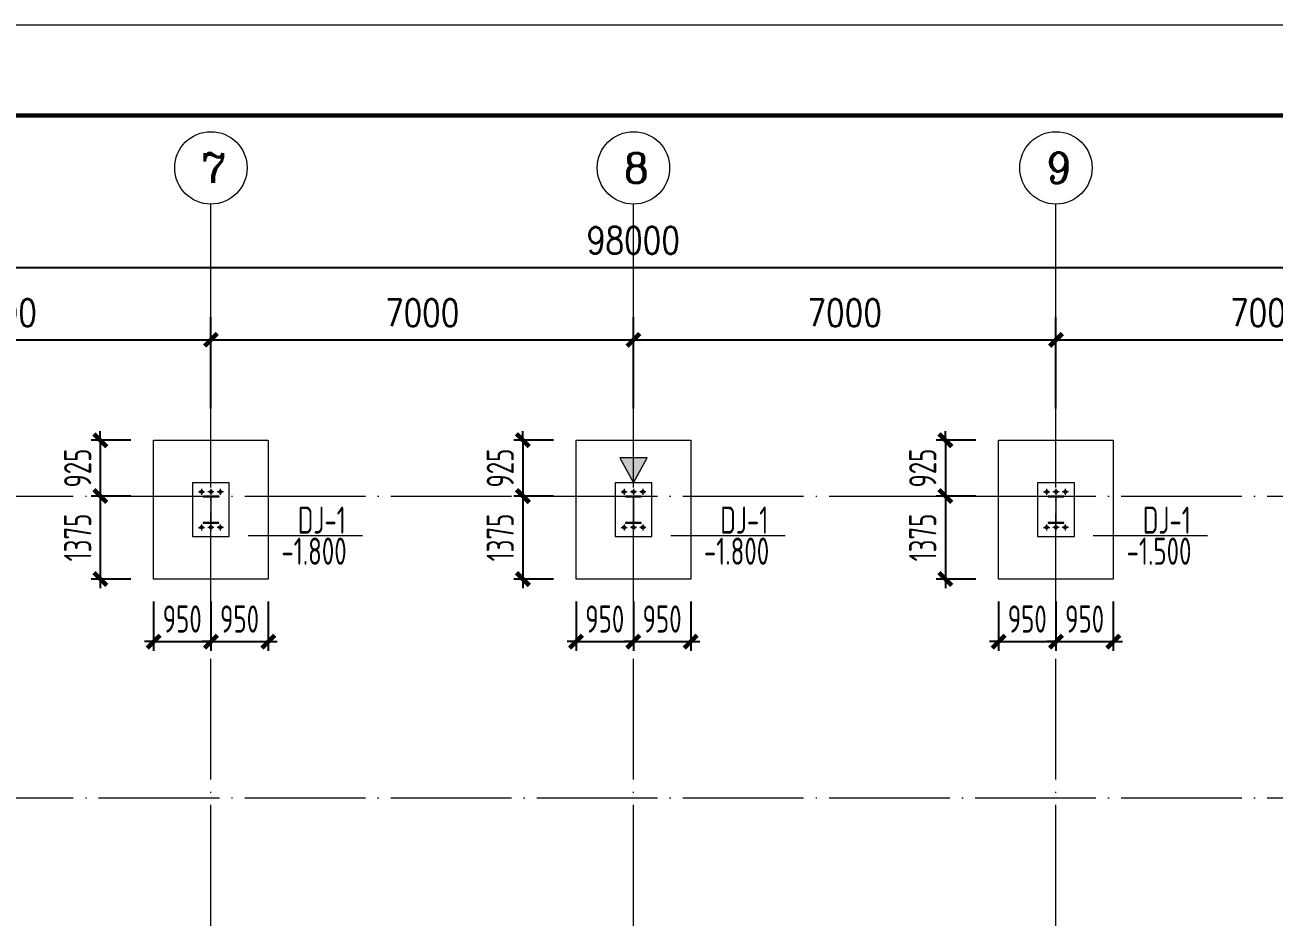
# Model space of a CAD drawing. Header units: millimetres. Extents: x 19781 to 898973, y -947928 to -267362.
# Drawn here: x 75662 to 96355, y -336474 to -321690 of the extents above; entities that cross this region are included whole.
import ezdxf
from ezdxf.enums import TextEntityAlignment as Align

# ---------------------------------------------------------------- set-up
doc = ezdxf.new("R2010")
doc.units = ezdxf.units.MM
doc.header["$LTSCALE"] = 100
doc.linetypes.add('CENTERX2', pattern=[101.599999, 63.5, -12.7, 12.7, -12.7])
doc.linetypes.add('DOTE', pattern=[2.42, 2, -0.2, 0.02, -0.2])
doc.layers.get('0').update_dxf_attribs({"lineweight": 18})
for name, color, linetype, lineweight in [('10', 7, 'Continuous', 18), ('1000', 2, 'Continuous', 18), ('11000', 4, 'Continuous', 18), ('52', 2, 'Continuous', 18), ('AXIS', 3, 'Continuous', 18), ('AXIS_TEXT', 7, 'Continuous', 18), ('BORDER', 7, 'Continuous', 18), ('DIM', 3, 'Continuous', 18), ('DOTE', 1, 'DOTE', 18), ('JC', 7, 'Continuous', 18), ('数字', 3, 'Continuous', 20), ('轴线', 1, 'CENTERX2', 13), ('钢柱', 4, 'Continuous', 20)]:
    doc.layers.add(name, color=color, linetype=linetype, lineweight=lineweight)
doc.styles.add('_TCH_AXIS', font='complex.shx', dxfattribs={"bigfont": 'gbcbig.shx'})
doc.styles.add('COMPLEX', font='complex.shx', dxfattribs={"bigfont": 'gbcbig.shx'})
doc.styles.add('dim_font', font='simplex.shx', dxfattribs={"width": 0.8, "bigfont": 'gbcbig.shx'})
doc.styles.add('TSSD_REIN', font='tssdeng.shx', dxfattribs={"width": 0.7, "bigfont": 'hztxt.shx'})
doc.dimstyles.new('DIMN150', dxfattribs={"dimscale": 1.5, "dimtxt": 300, "dimasz": 1, "dimexe": 250, "dimexo": 300, "dimgap": 150, "dimtad": 1, "dimdec": 0, "dimzin": 0, "dimdsep": 46, "dimtxsty": 'dim_font', "dimblk": '_CAXARROW', "dimcen": 0.09, "dimdle": 2, "dimclrt": 7, "dimadec": 0, "dimazin": 0, "dimtfac": 1, "dimtdec": 0, "dimtix": 1, "dimtmove": 2, "dimatfit": 3, "dimfxl": 1, "dimtolj": 1, "dimtzin": 0, "dimarcsym": 0})
doc.dimstyles.new('TSSD_100_100', dxfattribs={"dimtxt": 300, "dimasz": 100, "dimexe": 100, "dimexo": 250, "dimgap": 100, "dimtad": 1, "dimdec": 0, "dimzin": 0, "dimdsep": 46, "dimtxsty": 'TSSD_REIN', "dimblk": 'ARCHTICK', "dimcen": 0, "dimdle": 100, "dimclrt": 7, "dimadec": 0, "dimazin": 0, "dimtfac": 1, "dimtdec": 0, "dimtix": 1, "dimtmove": 2, "dimatfit": 3, "dimfxl": 1, "dimtolj": 1, "dimtzin": 0, "dimarcsym": 0})
pattern_1 = [(45, (0, 0), (-7.0710678, 7.0710678), []), (45, (0, 2.5), (-7.0710678, 7.0710678), [])]

# ---------------------------------------------------------------- blocks, each defined once
blk = doc.blocks.new('_DIMX')
blk.add_line((-150, 0), (150, 0))
blk.add_lwpolyline([(-70, -70, 50, 50, 0), (70, 70, 50, 50, 0)], format="xyseb")
blk = doc.blocks.new('*X1415')
at = {"layer": 'AXIS', "color": 0, "lineweight": -2, "transparency": 16777216}
for p, q in [((71742, -328047), (71742, -326534)), ((78742, -328047), (78742, -326534)), ((71744, -326909), (78741, -326909))]:
    blk.add_line(p, q, dxfattribs=at)
at = {"layer": 'AXIS', "color": 0, "lineweight": -2, "transparency": 16777216, "xscale": 1.5, "yscale": 1.5, "zscale": 1.5, "rotation": 180}
blk.add_blockref('_DIMX', (71742, -326909), dxfattribs=at)
at = {"layer": 'AXIS', "color": 0, "lineweight": -2, "transparency": 16777216, "xscale": 1.5, "yscale": 1.5, "zscale": 1.5}
blk.add_blockref('_DIMX', (78742, -326909), dxfattribs=at)
at = {"layer": 'AXIS', "color": 7, "transparency": 16777216, "insert": (75242, -326459), "char_height": 450, "width": 3805.71, "attachment_point": 5, "style": 'dim_font'}
blk.add_mtext('7000', dxfattribs=at)
blk = doc.blocks.new('_CAXARROW')
blk.add_hatch(color=0).paths.add_polyline_path([(0, 0), (-1, 0.125), (-1, -0.125)], flags=0)
blk = doc.blocks.new('*X1416')
at = {"layer": 'AXIS', "color": 0, "lineweight": -2, "transparency": 16777216}
for p, q in [((78742, -328047), (78742, -326534)), ((85742, -328047), (85742, -326534)), ((78744, -326909), (85741, -326909))]:
    blk.add_line(p, q, dxfattribs=at)
at = {"layer": 'AXIS', "color": 0, "lineweight": -2, "transparency": 16777216, "xscale": 1.5, "yscale": 1.5, "zscale": 1.5, "rotation": 180}
blk.add_blockref('_DIMX', (78742, -326909), dxfattribs=at)
at = {"layer": 'AXIS', "color": 0, "lineweight": -2, "transparency": 16777216, "xscale": 1.5, "yscale": 1.5, "zscale": 1.5}
blk.add_blockref('_DIMX', (85742, -326909), dxfattribs=at)
at = {"layer": 'AXIS', "color": 7, "transparency": 16777216, "insert": (82242, -326459), "char_height": 450, "width": 3805.71, "attachment_point": 5, "style": 'dim_font'}
blk.add_mtext('7000', dxfattribs=at)
blk = doc.blocks.new('*X1417')
at = {"layer": 'AXIS', "color": 0, "lineweight": -2, "transparency": 16777216}
for p, q in [((85742, -328047), (85742, -326534)), ((92742, -328047), (92742, -326534)), ((85744, -326909), (92741, -326909))]:
    blk.add_line(p, q, dxfattribs=at)
at = {"layer": 'AXIS', "color": 0, "lineweight": -2, "transparency": 16777216, "xscale": 1.5, "yscale": 1.5, "zscale": 1.5, "rotation": 180}
blk.add_blockref('_DIMX', (85742, -326909), dxfattribs=at)
at = {"layer": 'AXIS', "color": 0, "lineweight": -2, "transparency": 16777216, "xscale": 1.5, "yscale": 1.5, "zscale": 1.5}
blk.add_blockref('_DIMX', (92742, -326909), dxfattribs=at)
at = {"layer": 'AXIS', "color": 7, "transparency": 16777216, "insert": (89242, -326459), "char_height": 450, "width": 3805.71, "attachment_point": 5, "style": 'dim_font'}
blk.add_mtext('7000', dxfattribs=at)
blk = doc.blocks.new('*X1418')
at = {"layer": 'AXIS', "color": 0, "lineweight": -2, "transparency": 16777216}
for p, q in [((92742, -328047), (92742, -326534)), ((99742, -328047), (99742, -326534)), ((92744, -326909), (99741, -326909))]:
    blk.add_line(p, q, dxfattribs=at)
at = {"layer": 'AXIS', "color": 0, "lineweight": -2, "transparency": 16777216, "xscale": 1.5, "yscale": 1.5, "zscale": 1.5, "rotation": 180}
blk.add_blockref('_DIMX', (92742, -326909), dxfattribs=at)
at = {"layer": 'AXIS', "color": 0, "lineweight": -2, "transparency": 16777216, "xscale": 1.5, "yscale": 1.5, "zscale": 1.5}
blk.add_blockref('_DIMX', (99742, -326909), dxfattribs=at)
at = {"layer": 'AXIS', "color": 7, "transparency": 16777216, "insert": (96242, -326459), "char_height": 450, "width": 3805.71, "attachment_point": 5, "style": 'dim_font'}
blk.add_mtext('7000', dxfattribs=at)
blk = doc.blocks.new('_AXISO')
blk.add_circle((0, 0), 0.5)
at = {"layer": 'AXIS_TEXT', "style": 'COMPLEX', "width": 1.04167}
blk.add_attdef('A', (-0.25, -0.28), '', height=0.56, dxfattribs=at)
blk = doc.blocks.new('*X1425')
at = {"layer": 'AXIS', "color": 0, "lineweight": -2, "transparency": 16777216}
for p, q in [((36742, -327747), (36742, -325334)), ((134742, -327747), (134742, -325334)), ((36744, -325709), (134741, -325709))]:
    blk.add_line(p, q, dxfattribs=at)
at = {"layer": 'AXIS', "color": 0, "lineweight": -2, "transparency": 16777216, "xscale": 1.5, "yscale": 1.5, "zscale": 1.5, "rotation": 180}
blk.add_blockref('_DIMX', (36742, -325709), dxfattribs=at)
at = {"layer": 'AXIS', "color": 0, "lineweight": -2, "transparency": 16777216, "xscale": 1.5, "yscale": 1.5, "zscale": 1.5}
blk.add_blockref('_DIMX', (134742, -325709), dxfattribs=at)
at = {"layer": 'AXIS', "color": 7, "transparency": 16777216, "insert": (85742, -325259), "char_height": 450, "width": 4834.29, "attachment_point": 5, "style": 'dim_font'}
blk.add_mtext('98000', dxfattribs=at)
blk = doc.blocks.new('_ArchTick_0')
at = {"color": 0, "linetype": 'ByBlock'}
blk.add_lwpolyline([(-0.71, -0.71, 0.5, 0.5, 0), (0.71, 0.71, 0.5, 0.5, 0)], format="xyseb", dxfattribs=at)
blk = doc.blocks.new('*X1513')
at = {"layer": 'DIM', "color": 0, "lineweight": -2, "ltscale": 100, "transparency": 16777216}
for p, q in [((76910, -329347), (76910, -331022)), ((77417, -329497), (76760, -329497)), ((77417, -330872), (76760, -330872))]:
    blk.add_line(p, q, dxfattribs=at)
at = {"layer": 'DIM', "color": 0, "lineweight": -2, "ltscale": 100, "transparency": 16777216, "xscale": 150, "yscale": 150, "zscale": 150}
for p, rotation in [((76910, -329497), 90), ((76910, -330872), 270)]:
    blk.add_blockref('_ArchTick_0', p, dxfattribs=dict(at, rotation=rotation))
at = {"layer": 'DIM', "color": 7, "ltscale": 100, "transparency": 16777216, "insert": (76535, -330184), "char_height": 450, "width": 3195, "attachment_point": 5, "rotation": 90, "style": 'TSSD_REIN'}
blk.add_mtext('1375', dxfattribs=at)
blk = doc.blocks.new('_ARCHTICK')
at = {"color": 0, "linetype": 'ByBlock', "const_width": 0.5}
blk.add_lwpolyline([(-0.5, -0.5), (0.5, 0.5)], dxfattribs=at)
blk = doc.blocks.new('*X1514')
at = {"layer": 'DIM', "color": 0, "lineweight": -2, "ltscale": 100, "transparency": 16777216}
for p, q in [((78742, -331247), (78742, -332060)), ((79692, -331247), (79692, -332060)), ((78742, -331910), (78592, -331910)), ((78742, -331910), (79692, -331910)), ((79692, -331910), (79842, -331910))]:
    blk.add_line(p, q, dxfattribs=at)
at = {"layer": 'DIM', "color": 0, "lineweight": -2, "ltscale": 100, "transparency": 16777216, "xscale": 150, "yscale": 150, "zscale": 150}
blk.add_blockref('_ArchTick_0', (78742, -331910), dxfattribs=at)
at = {"layer": 'DIM', "color": 0, "lineweight": -2, "ltscale": 100, "transparency": 16777216, "xscale": 150, "yscale": 150, "zscale": 150, "rotation": 180}
blk.add_blockref('_ArchTick_0', (79692, -331910), dxfattribs=at)
at = {"layer": 'DIM', "color": 7, "ltscale": 100, "transparency": 16777216, "insert": (79217, -331535), "char_height": 450, "width": 2430, "attachment_point": 5, "style": 'TSSD_REIN'}
blk.add_mtext('950', dxfattribs=at)
blk = doc.blocks.new('*X1515')
at = {"layer": 'DIM', "color": 0, "lineweight": -2, "ltscale": 100, "transparency": 16777216}
for p, q in [((77792, -331247), (77792, -332060)), ((78742, -331247), (78742, -332060)), ((77792, -331910), (77642, -331910)), ((77792, -331910), (78742, -331910)), ((78742, -331910), (78892, -331910))]:
    blk.add_line(p, q, dxfattribs=at)
at = {"layer": 'DIM', "color": 0, "lineweight": -2, "ltscale": 100, "transparency": 16777216, "xscale": 150, "yscale": 150, "zscale": 150}
blk.add_blockref('_ArchTick_0', (77792, -331910), dxfattribs=at)
at = {"layer": 'DIM', "color": 0, "lineweight": -2, "ltscale": 100, "transparency": 16777216, "xscale": 150, "yscale": 150, "zscale": 150, "rotation": 180}
blk.add_blockref('_ArchTick_0', (78742, -331910), dxfattribs=at)
at = {"layer": 'DIM', "color": 7, "ltscale": 100, "transparency": 16777216, "insert": (78267, -331535), "char_height": 450, "width": 2430, "attachment_point": 5, "style": 'TSSD_REIN'}
blk.add_mtext('950', dxfattribs=at)
blk = doc.blocks.new('*X1516')
at = {"layer": 'DIM', "color": 0, "lineweight": -2, "ltscale": 100, "transparency": 16777216}
for p, q in [((77417, -328572), (76760, -328572)), ((76910, -328572), (76910, -328422)), ((76910, -328572), (76910, -329497)), ((77417, -329497), (76760, -329497)), ((76910, -329497), (76910, -329647))]:
    blk.add_line(p, q, dxfattribs=at)
at = {"layer": 'DIM', "color": 0, "lineweight": -2, "ltscale": 100, "transparency": 16777216, "xscale": 150, "yscale": 150, "zscale": 150}
for p, rotation in [((76910, -328572), 270), ((76910, -329497), 90)]:
    blk.add_blockref('_ArchTick_0', p, dxfattribs=dict(at, rotation=rotation))
at = {"layer": 'DIM', "color": 7, "ltscale": 100, "transparency": 16777216, "insert": (76535, -329034), "char_height": 450, "width": 2430, "attachment_point": 5, "rotation": 90, "style": 'TSSD_REIN'}
blk.add_mtext('925', dxfattribs=at)
blk = doc.blocks.new('*X1533')
at = {"layer": 'DIM', "color": 0, "lineweight": -2, "ltscale": 100, "transparency": 16777216}
for p, q in [((83910, -329347), (83910, -331022)), ((84417, -329497), (83760, -329497)), ((84417, -330872), (83760, -330872))]:
    blk.add_line(p, q, dxfattribs=at)
at = {"layer": 'DIM', "color": 0, "lineweight": -2, "ltscale": 100, "transparency": 16777216, "xscale": 150, "yscale": 150, "zscale": 150}
for p, rotation in [((83910, -329497), 90), ((83910, -330872), 270)]:
    blk.add_blockref('_ArchTick_0', p, dxfattribs=dict(at, rotation=rotation))
at = {"layer": 'DIM', "color": 7, "ltscale": 100, "transparency": 16777216, "insert": (83535, -330184), "char_height": 450, "width": 3195, "attachment_point": 5, "rotation": 90, "style": 'TSSD_REIN'}
blk.add_mtext('1375', dxfattribs=at)
blk = doc.blocks.new('*X1534')
at = {"layer": 'DIM', "color": 0, "lineweight": -2, "ltscale": 100, "transparency": 16777216}
for p, q in [((85742, -331247), (85742, -332060)), ((86692, -331247), (86692, -332060)), ((85742, -331910), (85592, -331910)), ((85742, -331910), (86692, -331910)), ((86692, -331910), (86842, -331910))]:
    blk.add_line(p, q, dxfattribs=at)
at = {"layer": 'DIM', "color": 0, "lineweight": -2, "ltscale": 100, "transparency": 16777216, "xscale": 150, "yscale": 150, "zscale": 150}
blk.add_blockref('_ArchTick_0', (85742, -331910), dxfattribs=at)
at = {"layer": 'DIM', "color": 0, "lineweight": -2, "ltscale": 100, "transparency": 16777216, "xscale": 150, "yscale": 150, "zscale": 150, "rotation": 180}
blk.add_blockref('_ArchTick_0', (86692, -331910), dxfattribs=at)
at = {"layer": 'DIM', "color": 7, "ltscale": 100, "transparency": 16777216, "insert": (86217, -331535), "char_height": 450, "width": 2430, "attachment_point": 5, "style": 'TSSD_REIN'}
blk.add_mtext('950', dxfattribs=at)
blk = doc.blocks.new('*X1535')
at = {"layer": 'DIM', "color": 0, "lineweight": -2, "ltscale": 100, "transparency": 16777216}
for p, q in [((84792, -331247), (84792, -332060)), ((85742, -331247), (85742, -332060)), ((84792, -331910), (84642, -331910)), ((84792, -331910), (85742, -331910)), ((85742, -331910), (85892, -331910))]:
    blk.add_line(p, q, dxfattribs=at)
at = {"layer": 'DIM', "color": 0, "lineweight": -2, "ltscale": 100, "transparency": 16777216, "xscale": 150, "yscale": 150, "zscale": 150}
blk.add_blockref('_ArchTick_0', (84792, -331910), dxfattribs=at)
at = {"layer": 'DIM', "color": 0, "lineweight": -2, "ltscale": 100, "transparency": 16777216, "xscale": 150, "yscale": 150, "zscale": 150, "rotation": 180}
blk.add_blockref('_ArchTick_0', (85742, -331910), dxfattribs=at)
at = {"layer": 'DIM', "color": 7, "ltscale": 100, "transparency": 16777216, "insert": (85267, -331535), "char_height": 450, "width": 2430, "attachment_point": 5, "style": 'TSSD_REIN'}
blk.add_mtext('950', dxfattribs=at)
blk = doc.blocks.new('*X1536')
at = {"layer": 'DIM', "color": 0, "lineweight": -2, "ltscale": 100, "transparency": 16777216}
for p, q in [((84417, -328572), (83760, -328572)), ((83910, -328572), (83910, -328422)), ((83910, -328572), (83910, -329497)), ((84417, -329497), (83760, -329497)), ((83910, -329497), (83910, -329647))]:
    blk.add_line(p, q, dxfattribs=at)
at = {"layer": 'DIM', "color": 0, "lineweight": -2, "ltscale": 100, "transparency": 16777216, "xscale": 150, "yscale": 150, "zscale": 150}
for p, rotation in [((83910, -328572), 270), ((83910, -329497), 90)]:
    blk.add_blockref('_ArchTick_0', p, dxfattribs=dict(at, rotation=rotation))
at = {"layer": 'DIM', "color": 7, "ltscale": 100, "transparency": 16777216, "insert": (83535, -329034), "char_height": 450, "width": 2430, "attachment_point": 5, "rotation": 90, "style": 'TSSD_REIN'}
blk.add_mtext('925', dxfattribs=at)
blk = doc.blocks.new('*X1553')
at = {"layer": 'DIM', "color": 0, "lineweight": -2, "ltscale": 100, "transparency": 16777216}
for p, q in [((90910, -329347), (90910, -331022)), ((91417, -329497), (90760, -329497)), ((91417, -330872), (90760, -330872))]:
    blk.add_line(p, q, dxfattribs=at)
at = {"layer": 'DIM', "color": 0, "lineweight": -2, "ltscale": 100, "transparency": 16777216, "xscale": 150, "yscale": 150, "zscale": 150}
for p, rotation in [((90910, -329497), 90), ((90910, -330872), 270)]:
    blk.add_blockref('_ArchTick_0', p, dxfattribs=dict(at, rotation=rotation))
at = {"layer": 'DIM', "color": 7, "ltscale": 100, "transparency": 16777216, "insert": (90535, -330184), "char_height": 450, "width": 3195, "attachment_point": 5, "rotation": 90, "style": 'TSSD_REIN'}
blk.add_mtext('1375', dxfattribs=at)
blk = doc.blocks.new('*X1554')
at = {"layer": 'DIM', "color": 0, "lineweight": -2, "ltscale": 100, "transparency": 16777216}
for p, q in [((92742, -331247), (92742, -332060)), ((93692, -331247), (93692, -332060)), ((92742, -331910), (92592, -331910)), ((92742, -331910), (93692, -331910)), ((93692, -331910), (93842, -331910))]:
    blk.add_line(p, q, dxfattribs=at)
at = {"layer": 'DIM', "color": 0, "lineweight": -2, "ltscale": 100, "transparency": 16777216, "xscale": 150, "yscale": 150, "zscale": 150}
blk.add_blockref('_ArchTick_0', (92742, -331910), dxfattribs=at)
at = {"layer": 'DIM', "color": 0, "lineweight": -2, "ltscale": 100, "transparency": 16777216, "xscale": 150, "yscale": 150, "zscale": 150, "rotation": 180}
blk.add_blockref('_ArchTick_0', (93692, -331910), dxfattribs=at)
at = {"layer": 'DIM', "color": 7, "ltscale": 100, "transparency": 16777216, "insert": (93217, -331535), "char_height": 450, "width": 2430, "attachment_point": 5, "style": 'TSSD_REIN'}
blk.add_mtext('950', dxfattribs=at)
blk = doc.blocks.new('*X1555')
at = {"layer": 'DIM', "color": 0, "lineweight": -2, "ltscale": 100, "transparency": 16777216}
for p, q in [((91792, -331247), (91792, -332060)), ((92742, -331247), (92742, -332060)), ((91792, -331910), (91642, -331910)), ((91792, -331910), (92742, -331910)), ((92742, -331910), (92892, -331910))]:
    blk.add_line(p, q, dxfattribs=at)
at = {"layer": 'DIM', "color": 0, "lineweight": -2, "ltscale": 100, "transparency": 16777216, "xscale": 150, "yscale": 150, "zscale": 150}
blk.add_blockref('_ArchTick_0', (91792, -331910), dxfattribs=at)
at = {"layer": 'DIM', "color": 0, "lineweight": -2, "ltscale": 100, "transparency": 16777216, "xscale": 150, "yscale": 150, "zscale": 150, "rotation": 180}
blk.add_blockref('_ArchTick_0', (92742, -331910), dxfattribs=at)
at = {"layer": 'DIM', "color": 7, "ltscale": 100, "transparency": 16777216, "insert": (92267, -331535), "char_height": 450, "width": 2430, "attachment_point": 5, "style": 'TSSD_REIN'}
blk.add_mtext('950', dxfattribs=at)
blk = doc.blocks.new('*X1556')
at = {"layer": 'DIM', "color": 0, "lineweight": -2, "ltscale": 100, "transparency": 16777216}
for p, q in [((91417, -328572), (90760, -328572)), ((90910, -328572), (90910, -328422)), ((90910, -328572), (90910, -329497)), ((91417, -329497), (90760, -329497)), ((90910, -329497), (90910, -329647))]:
    blk.add_line(p, q, dxfattribs=at)
at = {"layer": 'DIM', "color": 0, "lineweight": -2, "ltscale": 100, "transparency": 16777216, "xscale": 150, "yscale": 150, "zscale": 150}
for p, rotation in [((90910, -328572), 270), ((90910, -329497), 90)]:
    blk.add_blockref('_ArchTick_0', p, dxfattribs=dict(at, rotation=rotation))
at = {"layer": 'DIM', "color": 7, "ltscale": 100, "transparency": 16777216, "insert": (90535, -329034), "char_height": 450, "width": 2430, "attachment_point": 5, "rotation": 90, "style": 'TSSD_REIN'}
blk.add_mtext('925', dxfattribs=at)

msp = doc.modelspace()

# ---------------------------------------------------------------- hatches: boundary and pattern name
h = msp.add_hatch(color=256)
edge = h.paths.add_edge_path(flags=0)
edge.add_arc((78587.21, -329427), 26, 0, 360)
h = msp.add_hatch(color=256)
edge = h.paths.add_edge_path(flags=0)
edge.add_arc((78742.21, -329427), 26, 0, 360)
h = msp.add_hatch(color=256)
edge = h.paths.add_edge_path(flags=0)
edge.add_arc((78897.21, -329427), 26, 0, 360)
h = msp.add_hatch(color=256)
edge = h.paths.add_edge_path(flags=0)
edge.add_arc((85587.21, -329427), 26, 0, 360)
h = msp.add_hatch(color=256)
edge = h.paths.add_edge_path(flags=0)
edge.add_arc((85742.21, -329427), 26, 0, 360)
h = msp.add_hatch(color=256)
edge = h.paths.add_edge_path(flags=0)
edge.add_arc((85897.21, -329427), 26, 0, 360)
h = msp.add_hatch(color=256)
edge = h.paths.add_edge_path(flags=0)
edge.add_arc((92587.21, -329427), 26, 0, 360)
h = msp.add_hatch(color=256)
edge = h.paths.add_edge_path(flags=0)
edge.add_arc((92742.21, -329427), 26, 0, 360)
h = msp.add_hatch(color=256)
edge = h.paths.add_edge_path(flags=0)
edge.add_arc((92897.21, -329427), 26, 0, 360)
h = msp.add_hatch(color=256)
edge = h.paths.add_edge_path(flags=0)
edge.add_arc((78587.21, -330017), 26, 0, 360)
h = msp.add_hatch(color=256)
edge = h.paths.add_edge_path(flags=0)
edge.add_arc((78742.21, -330017), 26, 0, 360)
h = msp.add_hatch(color=256)
edge = h.paths.add_edge_path(flags=0)
edge.add_arc((78897.21, -330017), 26, 0, 360)
h = msp.add_hatch(color=256)
edge = h.paths.add_edge_path(flags=0)
edge.add_arc((85587.21, -330017), 26, 0, 360)
h = msp.add_hatch(color=256)
edge = h.paths.add_edge_path(flags=0)
edge.add_arc((85742.21, -330017), 26, 0, 360)
h = msp.add_hatch(color=256)
edge = h.paths.add_edge_path(flags=0)
edge.add_arc((85897.21, -330017), 26, 0, 360)
h = msp.add_hatch(color=256)
edge = h.paths.add_edge_path(flags=0)
edge.add_arc((92587.21, -330017), 26, 0, 360)
h = msp.add_hatch(color=256)
edge = h.paths.add_edge_path(flags=0)
edge.add_arc((92742.21, -330017), 26, 0, 360)
h = msp.add_hatch(color=256)
edge = h.paths.add_edge_path(flags=0)
edge.add_arc((92897.21, -330017), 26, 0, 360)
at = {"layer": '10', "ltscale": 100}
h = msp.add_hatch(dxfattribs=at)
h.set_pattern_fill('金属', color=256, style=0, pattern_type=0)
h.set_pattern_definition(pattern_1)
h.paths.add_polyline_path([(78746.21, -329509), (78872.21, -329509), (78872.21, -329497), (78612.21, -329497), (78612.21, -329509), (78738.21, -329509), (78738.21, -329935), (78612.21, -329935), (78612.21, -329947), (78872.21, -329947), (78872.21, -329935), (78746.21, -329935)], flags=0)
h = msp.add_hatch(dxfattribs=at)
h.set_pattern_fill('金属', color=256, style=0, pattern_type=0)
h.set_pattern_definition(pattern_1)
h.paths.add_polyline_path([(85746.21, -329509), (85872.21, -329509), (85872.21, -329497), (85612.21, -329497), (85612.21, -329509), (85738.21, -329509), (85738.21, -329935), (85612.21, -329935), (85612.21, -329947), (85872.21, -329947), (85872.21, -329935), (85746.21, -329935)], flags=0)
h = msp.add_hatch(dxfattribs=at)
h.set_pattern_fill('金属', color=256, style=0, pattern_type=0)
h.set_pattern_definition(pattern_1)
h.paths.add_polyline_path([(92746.21, -329509), (92872.21, -329509), (92872.21, -329497), (92612.21, -329497), (92612.21, -329509), (92738.21, -329509), (92738.21, -329935), (92612.21, -329935), (92612.21, -329947), (92872.21, -329947), (92872.21, -329935), (92746.21, -329935)], flags=0)
at = {"layer": '52', "ltscale": 100}
msp.add_hatch(color=256, dxfattribs=at).paths.add_polyline_path([(85968.32, -328861.17), (85516.09, -328861.17), (85742.21, -329277)], flags=0)

# ---------------------------------------------------------------- linework, layer by layer
at = {"layer": '1000', "ltscale": 100}
for points in [[(79047.21, -329277), (78437.21, -329277), (78437.21, -330167), (79047.21, -330167)], [(86047.21, -329277), (85437.21, -329277), (85437.21, -330167), (86047.21, -330167)], [(93047.21, -329277), (92437.21, -329277), (92437.21, -330167), (93047.21, -330167)]]:
    msp.add_lwpolyline(points, close=True, dxfattribs=at)
at = {"layer": '11000'}
for centre in [(78587.21, -329427), (78742.21, -329427), (78897.21, -329427), (85587.21, -329427), (85742.21, -329427), (85897.21, -329427), (92587.21, -329427), (92742.21, -329427), (92897.21, -329427), (78587.21, -330017), (78742.21, -330017), (78897.21, -330017), (85587.21, -330017), (85742.21, -330017), (85897.21, -330017), (92587.21, -330017), (92742.21, -330017), (92897.21, -330017)]:
    msp.add_circle(centre, 26, dxfattribs=at)
at = {"layer": '52', "ltscale": 100}
msp.add_lwpolyline([(85968.32, -328861.17), (85516.09, -328861.17), (85742.21, -329277)], close=True, dxfattribs=at)
at = {"layer": 'AXIS'}
for p, q in [((78742.21, -328497), (78742.21, -324659)), ((85742.21, -328497), (85742.21, -324659)), ((92742.21, -328497), (92742.21, -324659))]:
    msp.add_line(p, q, dxfattribs=at)
at = {"layer": 'BORDER'}
msp.add_lwpolyline([(19977, -384690.47), (19977, -321690.47), (153627, -321690.47), (153627, -384690.47)], close=True, dxfattribs=at)
msp.add_lwpolyline([(23727, -383190.47, 75, 75, 0), (23727, -323190.47, 75, 75, 0), (152127, -323190.47, 75, 75, 0), (152127, -383190.47, 75, 75, 0)], format="xyseb", close=True, dxfattribs=at)
at = {"layer": 'DOTE', "linetype": 'DOTE', "ltscale": 10}
for p, q in [((78742.21, -370497), (78742.21, -328497)), ((85742.21, -370497), (85742.21, -328497)), ((92742.21, -370497), (92742.21, -328497)), ((35742.21, -329497), (135742.21, -329497)), ((35742.21, -334497), (135742.21, -334497))]:
    msp.add_line(p, q, dxfattribs=at)
at = {"layer": 'JC', "ltscale": 100}
for points in [[(79692.21, -330872), (77792.21, -330872), (77792.21, -328572), (79692.21, -328572)], [(86692.21, -330872), (84792.21, -330872), (84792.21, -328572), (86692.21, -328572)], [(93692.21, -330872), (91792.21, -330872), (91792.21, -328572), (93692.21, -328572)]]:
    msp.add_lwpolyline(points, close=True, dxfattribs=at)
at = {"layer": '数字', "ltscale": 100}
for p, q in [((79359.21, -330153), (81254.21, -330153)), ((86359.21, -330153), (88254.21, -330153)), ((93359.21, -330153), (95254.21, -330153))]:
    msp.add_line(p, q, dxfattribs=at)
at = {"layer": '轴线'}
for p, q in [((78536.21, -329427), (78638.21, -329427)), ((78587.21, -329376), (78587.21, -329478)), ((78793.21, -329427), (78691.21, -329427)), ((78742.21, -329376), (78742.21, -329478)), ((78948.21, -329427), (78846.21, -329427)), ((78897.21, -329376), (78897.21, -329478)), ((85536.21, -329427), (85638.21, -329427)), ((85587.21, -329376), (85587.21, -329478)), ((85793.21, -329427), (85691.21, -329427)), ((85742.21, -329376), (85742.21, -329478)), ((85948.21, -329427), (85846.21, -329427)), ((85897.21, -329376), (85897.21, -329478)), ((92536.21, -329427), (92638.21, -329427)), ((92587.21, -329376), (92587.21, -329478)), ((92793.21, -329427), (92691.21, -329427)), ((92742.21, -329376), (92742.21, -329478)), ((92948.21, -329427), (92846.21, -329427)), ((92897.21, -329376), (92897.21, -329478)), ((78536.21, -330017), (78638.21, -330017)), ((78587.21, -329966), (78587.21, -330068)), ((78793.21, -330017), (78691.21, -330017)), ((78742.21, -329966), (78742.21, -330068)), ((78948.21, -330017), (78846.21, -330017)), ((78897.21, -329966), (78897.21, -330068)), ((85536.21, -330017), (85638.21, -330017)), ((85587.21, -329966), (85587.21, -330068)), ((85793.21, -330017), (85691.21, -330017)), ((85742.21, -329966), (85742.21, -330068)), ((85948.21, -330017), (85846.21, -330017)), ((85897.21, -329966), (85897.21, -330068)), ((92536.21, -330017), (92638.21, -330017)), ((92587.21, -329966), (92587.21, -330068)), ((92793.21, -330017), (92691.21, -330017)), ((92742.21, -329966), (92742.21, -330068)), ((92948.21, -330017), (92846.21, -330017)), ((92897.21, -329966), (92897.21, -330068))]:
    msp.add_line(p, q, dxfattribs=at)
at = {"layer": '钢柱', "ltscale": 100}
for points in [[(78746.21, -329509), (78872.21, -329509), (78872.21, -329497), (78612.21, -329497), (78612.21, -329509), (78738.21, -329509), (78738.21, -329935), (78612.21, -329935), (78612.21, -329947), (78872.21, -329947), (78872.21, -329935), (78746.21, -329935)], [(85746.21, -329509), (85872.21, -329509), (85872.21, -329497), (85612.21, -329497), (85612.21, -329509), (85738.21, -329509), (85738.21, -329935), (85612.21, -329935), (85612.21, -329947), (85872.21, -329947), (85872.21, -329935), (85746.21, -329935)], [(92746.21, -329509), (92872.21, -329509), (92872.21, -329497), (92612.21, -329497), (92612.21, -329509), (92738.21, -329509), (92738.21, -329935), (92612.21, -329935), (92612.21, -329947), (92872.21, -329947), (92872.21, -329935), (92746.21, -329935)]]:
    msp.add_lwpolyline(points, close=True, dxfattribs=at)

# ---------------------------------------------------------------- block references
at = {"layer": 'AXIS'}
ref = msp.add_blockref('_AXISO', (78742.21, -324059), dxfattribs=dict(at, xscale=1200, yscale=1200, zscale=1200))
ref.add_attrib('A', '7', (78577.81, -324305.59), dxfattribs={"layer": 'AXIS_TEXT', "height": 493.19, "style": '_TCH_AXIS'})
ref = msp.add_blockref('_AXISO', (85742.21, -324059), dxfattribs=dict(at, xscale=1200, yscale=1200, zscale=1200))
ref.add_attrib('A', '8', (85577.81, -324305.59), dxfattribs={"layer": 'AXIS_TEXT', "height": 493.19, "style": '_TCH_AXIS'})
ref = msp.add_blockref('_AXISO', (92742.21, -324059), dxfattribs=dict(at, xscale=1200, yscale=1200, zscale=1200))
ref.add_attrib('A', '9', (92585.56, -324312.04), dxfattribs={"layer": 'AXIS_TEXT', "height": 506.08, "style": '_TCH_AXIS', "width": 0.928571})

# ---------------------------------------------------------------- texts
at = {"layer": '数字', "ltscale": 100, "style": 'TSSD_REIN', "width": 0.7}
for s, p in [('DJ-1', (80579.14, -329896.29)), ('DJ-1', (87579.14, -329896.29)), ('DJ-1', (94579.14, -329896.29)), ('-1.800', (80450.14, -330411.29)), ('-1.800', (87450.14, -330411.29)), ('-1.500', (94450.14, -330411.29))]:
    msp.add_text(s, height=450, dxfattribs=at).set_placement(p, align=Align.MIDDLE_CENTER)

# ---------------------------------------------------------------- dimensions: what is measured, and where the dimension line sits
at = {"layer": 'AXIS'}
for base, p1, p2, picture, middle in [((134742.21, -325709), (36742.21, -328197), (134742.21, -328197), '*X1425', (85742.21, -325259)), ((78742.21, -326909), (71742.21, -328497), (78742.21, -328497), '*X1415', (75242.21, -326459)), ((85742.21, -326909), (78742.21, -328497), (85742.21, -328497), '*X1416', (82242.21, -326459)), ((92742.21, -326909), (85742.21, -328497), (92742.21, -328497), '*X1417', (89242.21, -326459)), ((99742.21, -326909), (92742.21, -328497), (99742.21, -328497), '*X1418', (96242.21, -326459))]:
    dim = msp.add_linear_dim(base=base, p1=p1, p2=p2, dimstyle='DIMN150', override={"dimsah": 1, "dimtzin": 0}, dxfattribs=at)
    dim.commit()
    dim.dimension.update_dxf_attribs({"geometry": picture, "text_midpoint": middle})
at = {"layer": 'DIM', "ltscale": 100}
for base, p1, p2, angle, picture, middle in [((76910.2, -329497), (77792.21, -328572), (77792.21, -329497), 270, '*X1516', (76535.2, -329034.5)), ((83910.2, -329497), (84792.21, -328572), (84792.21, -329497), 270, '*X1536', (83535.2, -329034.5)), ((90910.2, -329497), (91792.21, -328572), (91792.21, -329497), 270, '*X1556', (90535.2, -329034.5)), ((76910.2, -330872), (77792.21, -329497), (77792.21, -330872), 270, '*X1513', (76535.2, -330184.5)), ((83910.2, -330872), (84792.21, -329497), (84792.21, -330872), 270, '*X1533', (83535.2, -330184.5)), ((90910.2, -330872), (91792.21, -329497), (91792.21, -330872), 270, '*X1553', (90535.2, -330184.5)), ((79692.21, -331910.09), (78742.21, -330872), (79692.21, -330872), 0, '*X1514', (79217.21, -331535.09)), ((86692.21, -331910.09), (85742.21, -330872), (86692.21, -330872), 0, '*X1534', (86217.21, -331535.09)), ((93692.21, -331910.09), (92742.21, -330872), (93692.21, -330872), 0, '*X1554', (93217.21, -331535.09))]:
    dim = msp.add_linear_dim(base=base, p1=p1, p2=p2, angle=angle, dimstyle='TSSD_100_100', override={"dimscale": 1.5, "dimsah": 1, "dimtzin": 0}, dxfattribs=at)
    dim.commit()
    dim.dimension.update_dxf_attribs({"geometry": picture, "text_midpoint": middle})
for base, p1, p2, picture, middle in [((78742.21, -331910.09), (77792.21, -330872), (78742.21, -330872), '*X1515', (78267.21, -331535.09)), ((85742.21, -331910.09), (84792.21, -330872), (85742.21, -330872), '*X1535', (85267.21, -331535.09)), ((92742.21, -331910.09), (91792.21, -330872), (92742.21, -330872), '*X1555', (92267.21, -331535.09))]:
    dim = msp.add_linear_dim(base=base, p1=p1, p2=p2, dimstyle='TSSD_100_100', override={"dimscale": 1.5, "dimsah": 1, "dimtzin": 0}, dxfattribs=at)
    dim.commit()
    dim.dimension.update_dxf_attribs({"geometry": picture, "text_midpoint": middle})

doc.saveas('drawing.dxf')
